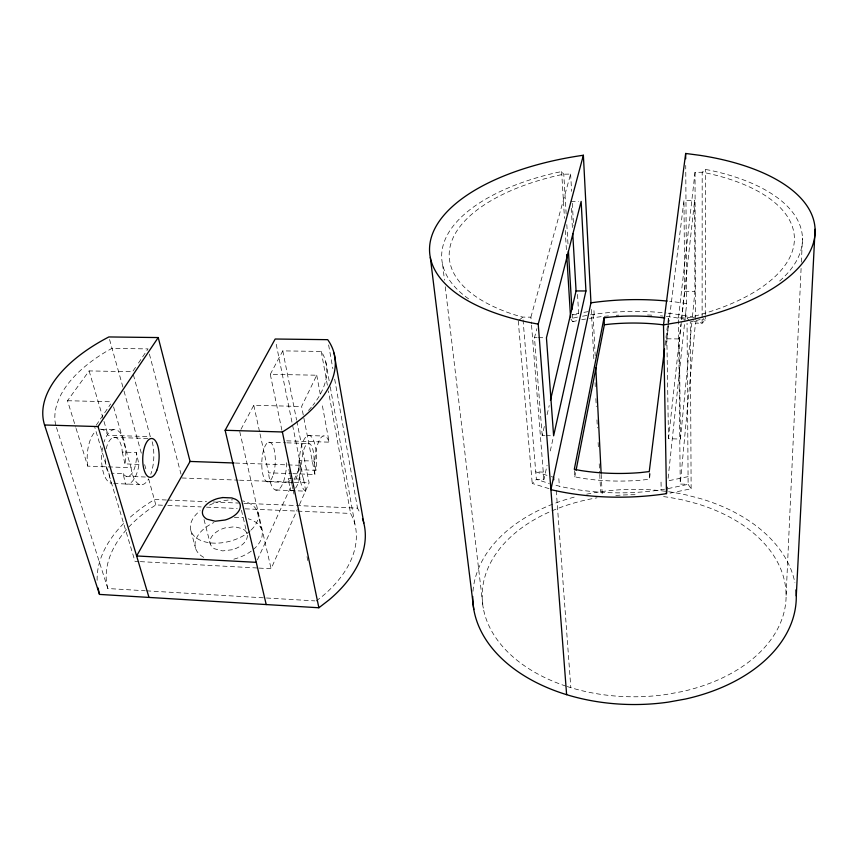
<?xml version="1.0" encoding="UTF-8"?>
<svg xmlns="http://www.w3.org/2000/svg" width="858" height="858" viewBox="0 0 858 858"><rect width="100%" height="100%" fill="white"/><g stroke="black" fill="none" stroke-linecap="round" stroke-linejoin="round"><path stroke-width="0.64" stroke-dasharray="4.29 3.22" d="M702.123 319.187L702.123 323.198L695.43 323.134L680.255 484.062L688.116 484.341L691.13 488.749L668.318 493.511M702.123 317.846L702.187 172.243L705.533 169.455L710.102 170.302A180.641 83.698 -3.4 0 1 778.217 282.261M693.028 320.881L702.123 323.198L705.244 320.152L705.255 316.152M705.255 314.822L705.533 169.455M786.11 595.313L801.136 267.535M801.383 262.183L802.477 238.106M668.843 322.833L666.87 338.803L668.489 438.717L680.415 439.06L691.902 322.19M692.427 316.87L694.905 291.645L694.648 200.332L683.976 200.461L669.015 321.503M668.114 478.26L684.888 320.409M685.027 319.079L686.668 303.646L685.735 165.433M680.415 439.06L679.386 338.942L680.984 324.421M681.563 319.144L694.648 200.332M668.489 438.717L681.466 320.763M681.617 319.433L684.673 291.602L683.976 200.461M678.485 317.868L695.023 172.361L702.187 172.243L706.456 173.037A172.855 80.051 -3.4 0 1 794.218 242.449A172.855 80.051 -3.4 0 1 692.309 316.741L687.011 317.932L678.485 317.868L680.255 484.062M315.937 470.302L314.146 461.078L299.142 460.564L300.997 469.755L315.937 470.302L316.291 467.342A28.014 8.709 -87.8 0 0 309.931 435.66A28.014 8.709 -87.8 0 0 299.281 459.738A28.014 8.709 -87.8 0 0 305.759 491.173L275.364 489.95M300.997 469.755L300.514 473.713A27.939 8.988 -87.8 0 1 295.195 488.61M665.057 344.927L667.696 323.82M667.856 322.501L668.35 318.533L665.958 318.211M574.377 470.559L574.785 476.855L581.07 478.078A142.471 78.882 -2.2 0 0 640.787 480.212L649.452 479.236L650.267 472.608M666.001 345.452L668.457 325.579M106.177 448.798A19.305 8.623 -87.5 0 1 114.672 437.333A19.305 8.623 -87.5 0 1 122.083 449.656L122.254 452.069L136.315 452.541L138.953 464.403L138.417 467.739A27.102 11.83 -87.5 0 1 125.407 483.966L123.187 473.648L111.476 473.208M138.953 464.403L124.946 463.888L125.483 460.564A27.027 12.066 -87.5 0 0 118.854 431.37A27.027 12.066 -87.5 0 0 104.086 441.838M574.785 476.855L576.061 470.302M549.023 488.642L532.217 483.419L536.379 479.386L543.875 479.654L547.072 465.293M550.278 450.933L553.474 436.583M544.733 435.574L542.202 435.499L544.637 425.075M547.082 414.661L549.217 405.544M542.202 435.499L534.48 337.634L536.883 328.646M530.898 317.17L570.624 174.088L563.77 174.195L557.625 175.493A172.855 80.051 -3.4 0 0 450.804 243.94A172.855 80.051 -3.4 0 0 516.462 315.369L522.812 317.095L530.898 317.17L531.434 323.841M259.095 568.093L271.107 568.736L297.329 509.47M299.463 504.633L309.105 482.861L296.857 421.45M257.368 559.909L291.795 484.749M294.015 479.901L300.675 465.347L275.697 341.623M292.943 473.68L314.907 474.495L301.598 406.478L316.741 375.214L270.281 374.335L281.907 430.341M240.969 429.322L253.775 405.308L301.598 406.478M270.281 374.335L282.786 350.879L321.257 351.437L323.445 355.266A138.706 71.321 -13.3 0 1 312.902 405.287M96.246 425.203L110.682 403.946M135.5 367.385L132.55 371.729L89.114 370.913L67.503 400.718L75.676 427.134M138.449 363.041L148.037 348.906L111.926 348.38L105.609 351.93A138.706 71.321 -13.3 0 0 55.105 421.879L56.06 426.19M519.165 320.12L522.812 317.095L536.379 479.386L549.281 483.494M316.248 600.975L322.082 596.492A127.735 78.057 -14.8 0 0 352.735 517.674L350.59 513.438L328.41 390.948M162.505 505.233L155.834 504.944L150.118 508.687A127.735 78.057 -14.8 0 0 127.703 528.238M688.062 476.64L667.835 480.909M577.52 317.106L570.624 318.65L572.672 321.664L576.522 321.696M576.555 320.795L572.672 321.664L572.254 314.747L578.742 313.299M566.173 213.974L563.77 174.195L561.625 171.579L555.18 172.919A180.641 83.698 -3.4 0 0 470.806 300.364M664.585 489.199L660.167 489.972A160.467 88.921 -2.2 0 1 559.384 486.207L554.139 484.802M667.964 488.61L688.116 484.341L687.054 323.273M583.923 312.355L589.103 311.475M582.603 316.194L589.167 315.079M590.476 314.854L593.103 314.414A167.675 92.954 -2.2 0 1 666.055 312.988M581.724 319.702L585.596 319.047M589.467 318.393L594.315 317.578A160.467 88.921 -2.2 0 1 608.451 315.916M570.892 201.544L578.582 201.448M684.673 291.602L694.905 291.645M572.254 314.747L578.689 314.789L577.402 292.224M666.87 338.803L679.386 338.942M534.48 337.634L537.14 337.666M538.459 337.677L545.109 337.752M67.503 400.718L112.119 401.812M546.01 435.607L552.348 435.789M113.503 429.729L99.324 429.311A26.963 12.302 -87.4 0 1 108.076 435.317L150.3 436.625L133.237 374.27M307.904 435.532L323.209 435.993M286.679 440.84L329.15 442.16L321.847 402.777M113.61 437.419L148.144 438.502M268.533 442.267L285.607 442.803M286.915 442.846L307.915 443.5M543.275 472.114L535.757 471.857L549.914 476.265M235.382 463.041L300.675 465.347M76.062 428.389L87.73 466.119L131.081 467.717A27.177 11.594 -87.5 0 0 148.488 479.204M260.017 433.858L268.543 472.79L291.656 473.637M292.868 490.519A27.939 8.988 -87.8 0 1 290.519 490.561L288.213 478.635L303.539 479.214L305.759 491.173M182.025 477.981L238.202 480.137M239.543 480.19L293.05 482.25M294.391 482.303L309.105 482.861M126.19 476.276L145.324 477.016M266.977 481.692L291.162 482.625A19.949 6.414 -87.8 0 0 292.846 482.625M113.739 483.504L139.747 484.545M166.452 500L154.419 499.485L144.605 505.877A136.915 83.698 -14.8 0 0 128.035 519.208M167.782 500.053L206.531 501.705M213.213 501.994L238.599 503.067M243.94 503.303L357.518 508.14L360.478 513.867M167.836 505.469L201.19 506.917M206.521 507.153L237.205 508.494M245.206 508.837L350.59 513.438M138.985 561.561L134.985 561.346L94.798 427.338M140.326 561.636L257.754 568.017M56.467 427.456L107.829 588.534L145.238 590.765M146.568 590.84L314.907 600.89M686.668 303.646L685.102 303.357A179.15 98.616 -2.3 0 0 669.701 301.319M694.583 317.546L681.767 315.079A167.675 92.954 -2.2 0 0 667.277 313.116M702.906 319.562L705.244 320.152M551.136 476.587L553.571 477.241M203.732 557.335L203.121 556.992A34.331 20.689 -14.6 0 1 213.964 522.501M687.011 317.932L689.457 320.903M123.187 473.648L124.099 474.935A19.359 8.451 -87.5 0 0 136.497 454.965L136.315 452.541M89.114 370.913L103.614 420.163M103.99 421.428L108.076 435.317M113.578 406.885L131.081 467.717M109.567 339.521L123.681 389.832M124.035 391.13L141.441 453.614M144.659 464.661L146.461 471.106M148.638 478.85L155.834 504.944M190.884 530.641L195.57 548.251M149.399 354.075L181.006 474.109M204.032 519.594L210.317 543.993M241.452 510.296L246.943 533.429M107.829 588.534L106.714 583.826A127.735 78.057 -14.8 0 1 126.877 529.15M239.747 431.606L271.107 568.736M257.443 511.604L261.476 529.225M122.254 452.069L124.946 463.888M253.775 405.308L259.738 432.561M288.835 469.326L289.65 473.241M289.918 474.538L290.733 478.453M291.001 479.761L291.817 483.665M292.095 484.974L292.91 488.878M293.179 490.186L293.994 494.09M307.014 556.66L307.829 560.564M282.786 350.879L296.6 420.141M316.741 375.214L320.635 396.214M321.257 351.437L327.456 385.682M325.74 361.786L329.29 381.52M330.233 386.776L355.062 524.871M328.625 344.937L332.818 368.629M334.684 379.15L357.518 508.14M442.578 264.21L444.465 280.148M445.248 286.786L483.279 608.15M518.253 320.881L532.217 483.419M531.542 325.182L543.875 479.654M556.252 490.594L570.827 687.666M558.837 478.635L559.384 486.207M566.806 224.582L568.093 245.796M561.625 171.579L564.489 218.372M565.218 230.405L566.452 250.461M570.624 174.088L571.61 191.345M572.297 203.292L573.594 225.858M571.278 208.215L572.511 229.558M593.103 314.414L595.195 355.727M601.19 474.335L602.273 495.656M591.291 309.481L593.961 361.368M595.055 382.647L595.259 386.636M595.87 398.616L596.278 406.595M596.964 419.894L597.372 427.885M598.123 442.514L598.466 449.163M599.216 463.803L599.688 473.112M599.763 474.442L600.654 491.741M593.961 310.66L594.315 317.578M649.281 472.865L649.452 479.236M661.035 482.099L661.196 489.789M668.35 318.533L668.446 324.41M685.735 312.451L685.789 319.487L679.482 318.264A160.467 88.921 -2.2 0 0 665.583 316.366M691.13 488.749L690.272 321.889L695.988 320.592A180.641 83.698 -3.4 0 0 703.581 318.554M695.023 172.361L695.43 323.134M472.962 591.28A161.776 107.604 -0.1 0 1 576.748 496.46M586.679 494.176A161.776 107.604 -0.1 0 1 667.32 491.537M668.618 491.72A161.776 107.604 -0.1 0 1 686.529 495.002L700.203 498.541A161.776 107.604 -0.1 0 1 794.905 582.764M616.237 315.304A160.467 88.921 -2.2 0 1 618.843 315.154M647.522 314.983A160.467 88.921 -2.2 0 1 654 315.336M660.456 315.851A160.467 88.921 -2.2 0 1 663.02 316.098M567.202 686.529A151.973 101.029 -0.1 0 0 665.958 694.519L681.692 691.666A151.973 101.029 -0.1 0 0 785.907 600.836A151.973 101.029 -0.1 0 0 696.331 503.517L683.44 500.139A151.973 101.029 -0.1 0 0 661.636 496.364M566.001 686.132A151.973 101.029 -0.1 0 1 482.4 601.694A151.973 101.029 -0.1 0 1 550.89 511.304M552.037 510.81A151.973 101.029 -0.1 0 1 597.029 497.812M615.797 495.474A151.973 101.029 -0.1 0 1 638.105 494.755M311.336 407.196A138.706 71.321 -13.3 0 1 307.958 411.014M97.147 580.308A136.915 83.698 -14.8 0 1 124.238 522.865M152.166 441.72A27.177 11.594 -87.5 0 1 150.783 474.27M299.142 460.564A19.949 6.414 -87.8 0 1 294.498 481.284M289.586 481.263A19.949 6.414 -87.8 0 1 288.213 478.635M303.539 479.214A20.002 6.22 -87.8 0 1 305.416 445.978A20.002 6.22 -87.8 0 1 314.146 461.078M105.137 458.794A19.305 8.623 -87.5 0 0 107.936 471.825L108.869 473.112L111.154 483.397A27.027 12.066 -87.5 0 1 102.563 447.844M251.137 529.965A34.642 20.517 -14.4 0 0 249.463 503.356L248.852 503.056A34.642 20.517 -14.4 0 0 242.835 500.943M250.182 530.834A34.642 20.517 -14.4 0 1 231.102 540.915L230.18 541.173A34.642 20.517 -14.4 0 1 199.077 539.628L198.466 539.296A34.642 20.517 -14.4 0 1 200.129 510.746M209.556 505.051A34.642 20.517 -14.4 0 1 217.803 502.016L218.693 501.769A34.642 20.517 -14.4 0 1 232.615 499.849M253.367 549.452A34.331 20.689 -14.6 0 0 253.539 520.892L252.928 520.581A34.331 20.689 -14.6 0 0 248.23 518.79M251.265 551.115A34.331 20.689 -14.6 0 1 235.478 558.708L234.566 558.966A34.331 20.689 -14.6 0 1 231.145 559.791M234.395 517.385A34.331 20.689 -14.6 0 1 243.179 517.728M286.733 462.73A27.864 9.256 -87.8 0 1 278.249 489.704A27.864 9.256 -87.8 0 1 268.543 472.79M314.907 474.495A28.089 8.441 -87.9 0 1 318.833 441.355A28.089 8.441 -87.9 0 1 329.15 442.16M87.73 466.119A26.963 12.302 -87.4 0 1 96.128 430.877M232.421 549.71L222.672 550.911L214.564 548.798A19.069 11.486 -14.6 0 1 225.011 527.917L234.556 526.748L242.567 528.742A19.069 11.486 -14.6 0 1 246.407 539.639A19.069 11.486 -14.6 0 1 232.421 549.71M273.327 474.549A19.863 6.725 -87.8 0 0 270.281 442.417A19.863 6.725 -87.8 0 0 262.012 469.079A19.863 6.725 -87.8 0 0 273.327 474.549"/><path stroke-width="1.29" d="M796.278 595.87L815.1 229.29M566.623 694.658L538.223 324.099A193.082 88.578 -3.5 0 1 431.016 238.46A193.082 88.578 -3.5 0 1 583.376 155.244L590.958 302.831L550.911 489.639A179.15 98.616 -2.3 0 0 664.5 493.951L666.484 493.607L667.159 487.258M664.564 348.884L649.249 471.589L640.551 472.576A142.986 78.561 -2.3 0 1 580.609 470.506L574.302 469.305L604.032 317.814L609.759 317.138A142.986 78.561 -2.3 0 1 661.153 317.546L664.757 318.039M663.502 324.882L685.66 153.464L700.042 155.352A193.082 88.578 -3.5 0 1 814.885 235.5A193.082 88.578 -3.5 0 1 681.831 321.771L663.502 324.882L666.484 493.607M576.061 470.302L604.354 324.774L604.032 317.814M585.928 290.969L553.625 435.821L546.439 337.773L581.145 201.416L585.928 290.969L576.072 290.937L550.439 400.332M538.223 324.099L583.376 155.244M266.216 604.568L225.128 430.287L275.171 339.017L327.702 339.671A149.195 76.137 -13.2 0 1 282.379 431.971L318.876 607.764L99.507 594.412L44.552 424.989A149.195 76.137 -13.2 0 1 108.848 336.947L158.226 337.559L190.079 461.443L136.626 555.963L256.263 562.333M148.992 597.425L98.048 426.565L158.226 337.559M318.876 607.764L328.936 599.999A136.915 83.698 -14.8 0 0 362.505 518.629M604.354 324.774L610.059 324.109A142.471 78.882 -2.2 0 1 661.282 324.581L663.674 324.914M44.552 424.989L98.048 426.565M225.128 430.287L282.379 431.971M190.079 461.443L234.052 462.998M98.037 587.945L99.507 594.412M334.052 353.11L363.813 523.069M430.319 257.464L473.809 609.502M553.571 477.241L553.764 479.761M568.414 251.104L571.932 309.438M566.698 254.472L570.549 317.31M572.747 233.558L576.072 290.937M595.795 367.717L601.126 473.005M685.66 153.464L685.692 158.784M590.958 302.831A179.15 98.616 -2.3 0 1 667.106 301.061M795.956 589.875A161.776 107.604 -0.1 0 1 685.252 699.066L668.403 702.112A161.776 107.604 -0.1 0 1 472.726 596.46M222.619 497.543L217.728 498.53A19.359 11.326 -14.3 0 0 206.982 519.176L215.186 521.224L225.096 520.012A19.359 11.326 -14.3 0 0 239.361 510.006A19.359 11.326 -14.3 0 0 235.542 499.281L231.832 497.93L222.619 497.543M156.832 470.216A19.444 8.172 -87.6 0 0 152.928 438.738A19.444 8.172 -87.6 0 0 143.039 464.779A19.444 8.172 -87.6 0 0 156.832 470.216"/></g></svg>
